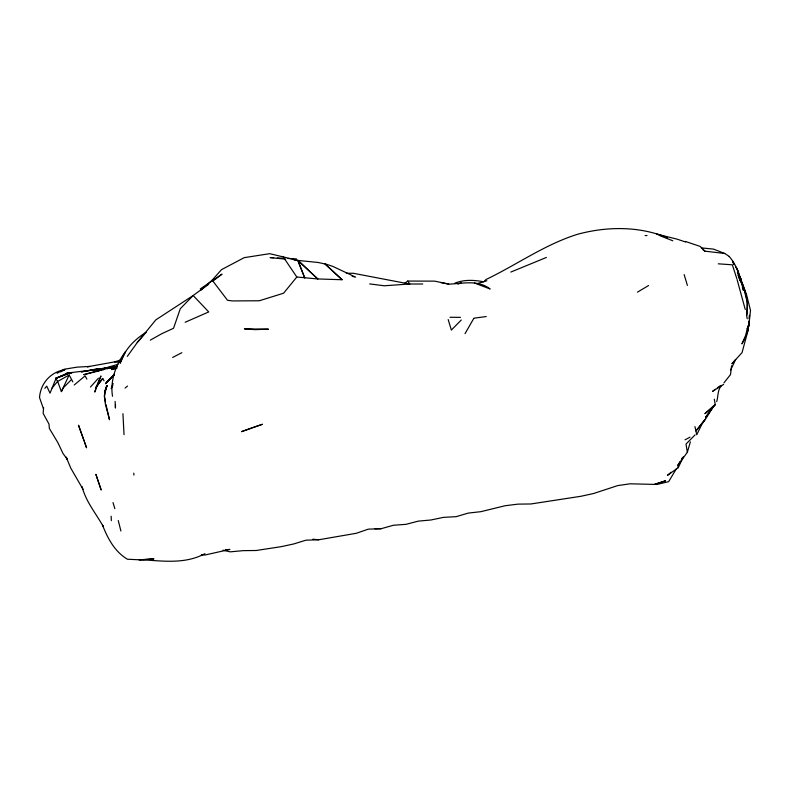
<?xml version="1.0" encoding="UTF-8"?>
<svg xmlns="http://www.w3.org/2000/svg" width="790" height="790" viewBox="0 0 790 790"><rect width="100%" height="100%" fill="white"/><g stroke="black" fill="none" stroke-linecap="round" stroke-linejoin="round"><path stroke-width="1.19" d="M115.488 404.46L115.429 408.035L115.113 401.419M122.934 413.684L124.04 434.688M746.757 315.388C748.841 302.303 745.632 288.725 738.946 277.438M746.145 333.518L747.192 328.689L748.811 326.201L749.157 320.947M749.305 318.676L749.513 315.259L749.285 318.903M748.811 326.201L749.127 321.332M43.608 407.512L43.154 413.407L49 424.092L49.365 428.447L57.907 442.706L63.072 453.618L67.318 459.355L66.32 457.272M748.871 325.5L750.5 310.45L746.53 294.66L736.754 268.166M731.599 365.76L730.503 374.618L723.936 382.874M748.041 326.932L748.199 325.924L747.192 328.689M748.337 329.321L742.037 352.616L731.925 363.726L735.688 359.44L730.622 370.105M716.727 401.656C718.268 396.274 717.488 389.668 721.596 385.382M690.371 441.877L687.34 452.295L677.889 465.221L678.225 467.66L667.451 475.363L671.085 472.282M113.148 383.515L111.222 388.641L112.753 385.441M117.937 364.328L105.732 367.913L81.232 371.893L93.862 369.552L106.413 368.387L67.634 372.999L56.041 378.351L50.027 393.173L46.738 386.113L44.862 388.354M69.165 374.954L57.67 381.461L61.373 391.623L69.165 374.954L71.228 378.844M678.225 467.66L683.429 456.808M61.373 391.623L63.22 387.949L71.584 379.447L72.808 381.866M465.034 333.656L473.714 318.508M677.889 465.221L680.23 461.301M681.405 459.336L682.58 457.371M676.21 469.033L668.636 481.683L656.599 484.527M705.677 418.897L712.787 407.452L705.628 417.268L714.92 404.658M208.639 284.291L193.155 295.509L155.867 319.841L137.233 342.584L127.328 356.349M90.475 387.021L98.414 378.213M705.302 419.312L695.931 430.975L696.74 434.757L701.688 424.625L705.243 419.214L695.931 430.975L694.924 426.62M296.813 277.014L283.59 293.209L259.308 300.763L232.438 300.931L227.52 300.289L212.204 280.144L221.486 269.666L244.209 257.649L269.746 253.669L297.702 260.394L318.153 262.487L325.154 264.008L342.09 279.739L317.738 278.949L296.813 277.014L282.889 256.404M52.091 387.999L57.305 381.768M137.233 342.584L146.081 332.353C134.379 339.572 124.326 349.842 120.169 363.232L125.58 351.639C115.933 363.993 109.899 380.958 112.535 396.274M484.359 281.329L485.959 279.532C516.779 264.798 544.903 244.416 577.796 234.205C607.204 226.325 639.011 226.068 667.461 237.672L657.566 234.433M461.291 319.999L451.357 330.082L448.197 319.585M695.121 434.836L686.006 444.049L687.34 452.295M74.24 384.997L85.132 375.833L86.88 379.17M114.333 375.102L105.495 383.713L114.51 374.045L106.127 382.992L114.501 374.855M714.002 405.487L704.887 413.684L715.335 405.053L714.308 399.187M200.996 290.088L212.204 280.144M125.067 388.068L127.506 386.053M212.461 281.388L222.02 274.14L200.265 288.923M404.855 283.225L407.778 281.052L434.727 281.141L448.967 284.163C462.851 283.531 478.009 279.611 490.126 288.982L474.405 282.998M715.464 389.233L712.59 391.327L723.63 384.404M717.379 387.841L720.253 385.757M150.307 340.154L161.812 333.676L173.543 328.265L180.278 308.752L193.155 295.509L208.738 311.932L185.156 322.261M637.451 292.162L648.59 285.526M57.097 373.285L64.237 369.216L76.986 367.162L89.665 366.402L114.501 361.889L120.021 361.652M685.039 439.813L689.996 437.166M172.684 357.435L181.878 352.686M60.593 371.853L64.928 369.71C50.688 371.823 40.616 383.298 39.5 397.508L43.46 408.825M454.783 283.205C463.918 279.453 474.119 279.907 483.668 281.813M458.022 284.203L461.182 282.741M510.824 272.066L546.404 257.441M56.041 378.351L67.486 373.759L55.557 378.341L57.552 381.185M55.557 378.341L67.397 373.818M252.326 427.755L241.464 431.656L262.478 424.269L253.412 427.36M204.966 553.662C184.791 564.495 162.424 560.91 140.739 559.705M116.979 367.794L111.479 369.562L115.073 368.792M121.137 359.865L114.501 361.889L119.823 361.672M116.634 367.735L104.428 368.821L83.75 374.677L99.52 370.767M478.207 283.304L486.857 280.746M87.443 367.044L89.665 366.402M222.997 550.225L230.216 551.845L243.271 550.64L256.167 550.502L281.23 546.66L293.752 543.955L305.898 540.192L318.696 539.777L356.3 533.289L368.318 529.152L381.106 528.717L393.371 525.261L405.991 524.333L418.325 521.124L430.886 519.998L443.427 517.371L456.126 516.67L468.332 513.075L480.794 511.683L505.126 505.738L518.023 504.129L530.919 503.971L581.035 496.258L593.547 493.523L617.691 485.593L630.025 483.806L656.135 484.438M104.428 368.821L96.419 370.915L103.381 369.839M107.015 368.624L117.246 366.382L94.484 369.829L114.382 367.232M105.347 368.298L109.909 367.34M109.77 367.34L105.139 368.298L109.682 367.557M117.098 366.372L107.41 368.278L93.872 369.552L104.626 368.792M96.419 370.915L99.767 370.382M474.03 318.163L486.206 316.553M422.769 284.005L409.418 284.005L384.305 285.773L369.671 283.916M225.269 549.731L229.89 549.425L204.926 555.024L201.361 554.768M143.138 559.547L153.951 558.846L141.37 559.883L127.457 559.241C114.698 551.677 107.776 538.504 102.532 525.192L103.016 526.14C95.748 513.115 85.666 501.314 82.051 486.551M116.841 368.16L110.037 368.407L116.14 368.347M375.013 528.777L381.106 528.717M138.941 559.863L140.847 559.863M346.326 273.271L353.258 273.271L409.418 284.005M71.722 373.245L66.676 373.226L68.957 373.265M645.154 235.558L647.03 235.568M450.004 317.274L460.461 317.353M273.676 257.757L270.081 257.579L285.694 259.169M277.27 257.945L282.06 258.182M288.054 258.488L296.438 258.913M312.88 539.205L318.696 539.777M701.332 247.892L713.528 249.107L724.716 253.491L729.012 256.256M294.097 260.019L297.702 260.394L304.782 278.05L297.998 260.414L317.738 278.949L297.998 260.414M718.278 263.821L732.35 264.808L736.754 278.465M703.021 249.808L704.957 251.161L724.716 253.491M440.613 282.494L448.73 284.084M352.162 276.303L354.483 276.856M656.47 234.067L676.704 239.044L685.661 241.997M685.365 241.434L700.147 246.391L704.957 251.161M659.966 235.706L672.804 240.782M355.648 277.132L332.975 266.467L324.641 263.653L342.09 279.739M729.16 256.483C737.574 265.825 740.625 278.426 743.459 290.414L742.324 287.125M407.778 281.052L409.822 284.005M83.039 489.326L70.784 468.154L66.271 457.311M737.386 272.333L741.079 279.364L737.702 273.152M734.068 264.581L732.646 261.381L734.414 264.581M735.589 266.714L738.541 272.056M103.026 378.983L104.013 380.79M739.618 279.453L743.331 286.77L739.173 275.522L744.377 290.898M732.646 261.381L733.979 264.294M739.272 278.05L738.156 275.068L740.052 280.549M83.987 440.514L78.516 425.227L86.564 447.812L84.352 441.561M684.13 274.594L687.409 285.427M737.05 279.413L745.246 309.453M113.01 502.568L114.836 508.651M120.91 531.038L118.253 520.501M744.674 292.063L747.36 302.54L746.649 315.674L747.251 318.765M105.524 402.159L104.408 396.205L104.823 391.583L106.739 385.609L104.408 396.205L105.356 404.055L109.524 419.786L105.969 404.539M133.767 473.141L133.935 475.086M748.091 325.826L748.347 329.094M111.143 516.226L111.351 520.64M96.123 387.149L94.78 392.077L100.942 375.981L96.123 387.149L102.68 378.459L96.123 387.149M748.337 329.272L745.039 338.367L741.929 343.897L748.337 329.272M106.729 386.468L104.823 391.583L107.223 385.54L106.729 386.468M656.421 483.717L654.416 484.517L665.575 480.774L656.421 483.717M268.225 329.183L254.913 329.637L244.416 328.867L268.225 329.183M101.1 489.83L95.926 474.435L101.1 489.83"/></g></svg>
